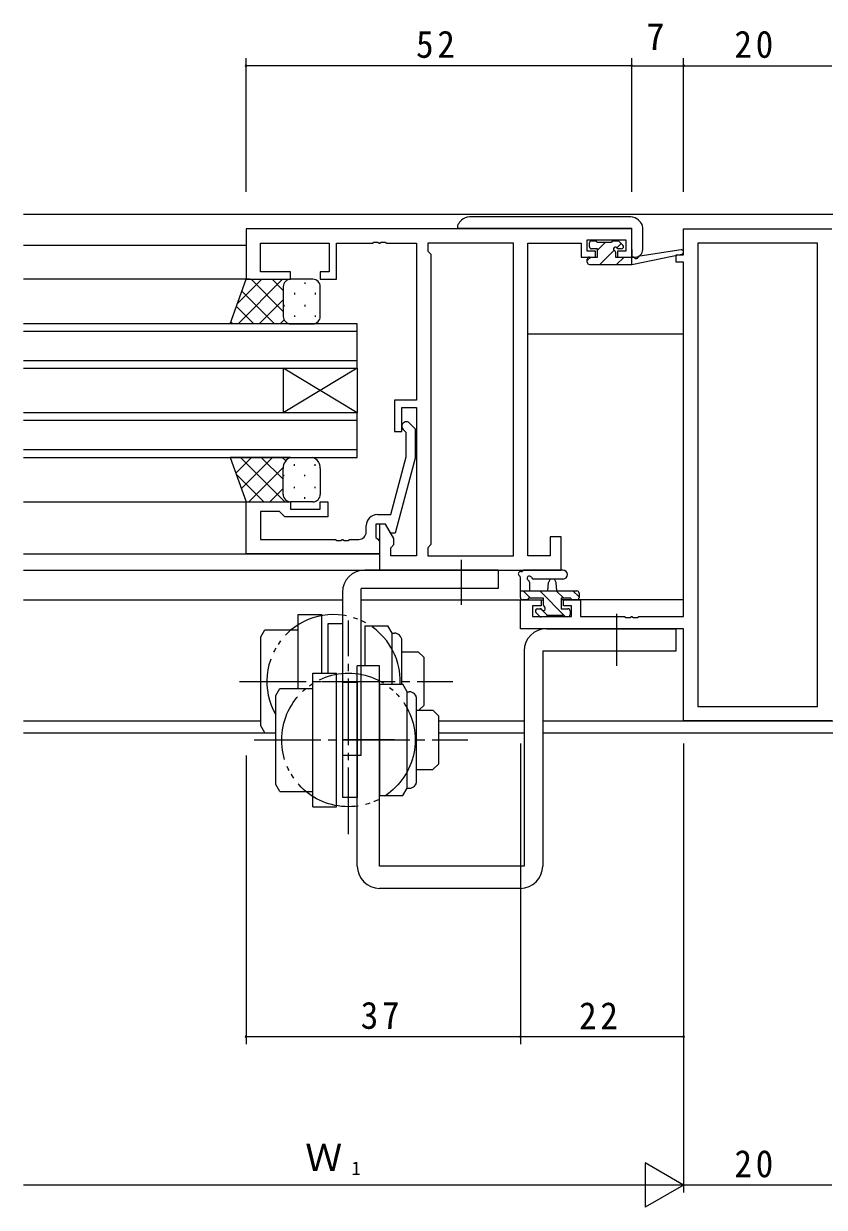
# Model space of a CAD drawing. Units: millimetres on the paper. Extents: x -420 to 373, y -297 to 267.
# Drawn here: x -1.7 to 106.3, y -42.7 to 116.9 of the extents above; entities that cross this region are included whole.
import ezdxf
from ezdxf.enums import TextEntityAlignment as Align

# ---------------------------------------------------------------- set-up
doc = ezdxf.new("R2010")
doc.units = ezdxf.units.MM
doc.linetypes.add('CHAIN2', pattern=[12, 9, -1, 1, -1])
doc.linetypes.add('DOUBLE_CHAIN2', pattern=[12.8, 9, -1, 0.6, -0.6, 0.6, -1])
for name, color, linetype, lineweight in [('0-3_YKK_11', 7, 'Continuous', 9), ('0-4_YKK_12', 2, 'Continuous', 9), ('0-5_YKK_13', 4, 'Continuous', 9), ('0-6_YKK_D', 6, 'Continuous', 9)]:
    doc.layers.add(name, color=color, linetype=linetype, lineweight=lineweight)
doc.styles.add('ＭＳ ゴシック', font='')
doc.styles.get('ＭＳ ゴシック').set_extended_font_data('MS Gothic')

msp = doc.modelspace()

# ---------------------------------------------------------------- linework, layer by layer
at = {"layer": '0-3_YKK_11'}
for p, q in [((28.3, 89.2), (28.3, 82.4)), ((80.3, 89.2), (28.3, 89.2)), ((87.3, 89.2), (107.3, 89.2)), ((30.23, 83.4), (30.23, 87.27)), ((30.23, 87.27), (39.5, 87.27)), ((47.258, 87.27), (51.3, 87.27)), ((51.3, 87.27), (51.3, 66.1)), ((64.37, 45.13), (64.37, 87.27)), ((64.37, 45.13), (64.37, 87.27)), ((66.3, 87.27), (73.5, 87.27)), ((66.3, 45.13), (66.3, 87.27)), ((105.37, 87.27), (89.23, 87.27)), ((89.23, 87.27), (89.23, 24.83)), ((105.37, 24.83), (105.37, 87.27)), ((105.37, 24.83), (105.37, 87.27)), ((53.23, 85.77), (53.23, 46.63)), ((87.3, 36.93), (87.3, 84.7)), ((34.3, 83.4), (30.23, 83.4)), ((34.3, 82.4), (34.3, 83.4)), ((28.3, 82.4), (34.3, 82.4)), ((51.3, 66.1), (48.3, 66.1)), ((48.3, 66.1), (48.3, 61.9)), ((49.3, 65.1), (51.3, 65.1)), ((51.3, 65.1), (51.3, 45.13)), ((50.324, 63.024), (51.1, 62.249)), ((51.1, 62.249), (51.1, 58.303)), ((51.1, 58.303), (48.393, 48.2)), ((28.3, 52.4), (34.3, 52.4)), ((28.3, 45.4), (28.3, 52.4)), ((30.23, 51.1), (30.23, 47.33)), ((39.3, 52.4), (39.3, 50.4)), ((33.5, 50.4), (33, 50.9)), ((39.3, 50.4), (33.5, 50.4)), ((44.5, 48.33), (44.5, 49.2)), ((30.23, 47.33), (40.342, 47.33)), ((51.3, 45.13), (47.8, 45.13)), ((69.3, 45.13), (66.3, 45.13)), ((46.3, 43.2), (70.8, 43.2)), ((65.3, 39.2), (68.1, 39.2)), ((65.3, 35.3), (65.3, 39.2)), ((66.93, 38.4), (66.93, 36.93)), ((68.1, 38.4), (66.93, 38.4)), ((68.1, 39.2), (68.1, 38.4)), ((66.93, 36.93), (72.2, 36.93)), ((81.258, 36.93), (87.3, 36.93)), ((87.3, 35.3), (65.3, 35.3)), ((87.3, 22.9), (87.3, 35.3)), ((89.23, 24.83), (105.37, 24.83)), ((107.3, 22.9), (87.3, 22.9))]:
    msp.add_line(p, q, dxfattribs=at)
for points in [[(73.5, 87.27), (73.5, 86.47), (73.5, 85.4), (75.4, 85.4), (75.4, 86.2), (74.3, 86.2), (74.3, 87.7), (79.5, 87.7), (79.5, 86.2), (78.4, 86.2), (78.4, 85.4), (80.3, 85.4), (80.3, 89.2)], [(87.3, 84.7), (86.3, 84.7), (86.3, 85.7), (87.3, 85.7), (87.3, 89.2)], [(39.5, 87.27), (39.5, 83.4), (38.3, 83.4), (38.3, 82.4), (40.5, 82.4), (40.5, 87.27), (45.342, 87.27), (45.525, 87.39), (46.075, 87.39), (46.258, 87.27), (46.342, 87.27), (46.525, 87.39), (47.075, 87.39), (47.258, 87.27)], [(64.37, 87.27), (52.8, 87.27), (52.8, 86.2), (53.23, 85.77)], [(48.3, 61.9), (49.3, 61.9), (49.3, 65.1)], [(46, 50.7), (47.82, 50.7), (49.9, 58.461), (49.9, 61.751), (49.476, 62.176)], [(33, 50.9), (32.8, 51.1), (30.23, 51.1)], [(34.3, 52.4), (34.3, 51.4), (38.3, 51.4), (38.3, 52.4), (39.3, 52.4)], [(48.393, 48.2), (47.793, 48.2), (47.1, 49.4), (45.8, 49.4), (45.8, 47.6), (46, 47.4), (46.3, 47.1), (46.3, 45.4), (28.3, 45.4)], [(47.8, 45.13), (47.8, 46.2), (48.23, 46.63), (48.23, 47.443), (47.1, 49.4), (46.3, 49.4), (46.3, 43.2)], [(40.342, 47.33), (40.525, 47.21), (41.075, 47.21), (41.258, 47.33), (41.342, 47.33), (41.525, 47.21), (42.075, 47.21), (42.258, 47.33), (43.5, 47.33)], [(53.23, 46.63), (52.8, 46.2), (52.8, 45.13), (64.37, 45.13)], [(70.8, 43.2), (70.8, 47.7), (69.3, 47.7), (69.3, 45.13)], [(72.2, 36.93), (72.2, 38.4), (71.1, 38.4), (71.1, 39.2), (73.4, 39.2), (73.4, 36.93), (79.342, 36.93), (79.525, 36.81), (80.075, 36.81), (80.258, 36.93), (80.342, 36.93), (80.525, 36.81), (81.075, 36.81), (81.258, 36.93)]]:
    msp.add_lwpolyline(points, dxfattribs=at)
for centre, radius, start, end in [((49.9, 62.6), 0.6, 44.99998, 225), ((46, 49.2), 1.5, 90, 179.99998), ((43.5, 48.33), 1, 270, 359.99998)]:
    msp.add_arc(centre, radius, start, end, dxfattribs=at)
at = {"layer": '0-4_YKK_12'}
for p, q in [((-1.7, 91.2), (196.3, 91.2)), ((-1.7, 87), (28.3, 87)), ((28.8, 82.4), (-1.7, 82.4)), ((43.3, 76.4), (-1.7, 76.4)), ((-1.7, 75.4), (43.3, 75.4)), ((43.3, 70.4), (43.3, 76.4)), ((87.3, 75), (66.3, 75)), ((43.3, 71.4), (-1.7, 71.4)), ((-1.7, 70.4), (43.3, 70.4)), ((33.3, 70.4), (33.3, 64.4)), ((43.3, 70.4), (33.3, 64.4)), ((43.3, 64.4), (33.3, 70.4)), ((43.3, 70.4), (43.3, 64.4)), ((43.3, 64.4), (-1.7, 64.4)), ((43.3, 58.4), (43.3, 64.4)), ((-1.7, 63.4), (43.3, 63.4)), ((43.3, 59.4), (-1.7, 59.4)), ((-1.7, 58.4), (43.3, 58.4)), ((-1.7, 52.4), (28.8, 52.4)), ((-1.7, 45.4), (46.3, 45.4)), ((-1.7, 43.2), (46.6, 43.2)), ((-1.7, 39.2), (41.3, 39.2)), ((43.8, 39.2), (68.4, 39.2)), ((87.3, 39.2), (70.8, 39.2)), ((30.3, 22.83), (-1.7, 22.83)), ((65.8, 22.83), (54.3, 22.83)), ((126.3, 22.83), (68.3, 22.83)), ((32.3, 21.2), (-1.7, 21.2)), ((65.8, 21.2), (54.3, 21.2)), ((126.3, 21.2), (68.3, 21.2))]:
    msp.add_line(p, q, dxfattribs=at)
at = {"layer": '0-5_YKK_13'}
for p, q in [((57.361, 90.361), (57.093, 90.093)), ((73.421, 90.8), (58.421, 90.8)), ((80.128, 90.8), (73.421, 90.8)), ((80.179, 90.8), (80.128, 90.8)), ((81.8, 89.273), (81.8, 89.386)), ((56.8, 89.2), (56.8, 89.3)), ((57.8, 89.3), (70.8, 89.3)), ((70.8, 89.3), (71.093, 89.3)), ((71.093, 89.3), (71.756, 89.3)), ((71.756, 89.3), (71.8, 89.3)), ((71.8, 89.3), (72.8, 89.3)), ((72.8, 89.3), (80.3, 89.3)), ((80.3, 86.4), (80.3, 89.3)), ((81.8, 86.4), (81.8, 89.273)), ((74.6, 86.8), (74.6, 87.3)), ((74.9, 87.6), (75.4, 87.6)), ((75.7, 86.5), (74.9, 86.5)), ((75.6, 87.4), (77.6, 87.4)), ((76.781, 87.4), (75.7, 86.319)), ((75.7, 85.4), (75.7, 86.5)), ((77.937, 86.311), (76.026, 84.4)), ((77.8, 87.6), (78.4, 87.6)), ((78.875, 87.249), (78.29, 86.663)), ((78.9, 86.5), (78.561, 86.5)), ((78.612, 87.512), (79.112, 87.012)), ((80.3, 86.4), (80.3, 85.4)), ((81.412, 85.574), (86.954, 86.397)), ((74.781, 85.4), (74.3, 84.919)), ((74.3, 84.7), (74.3, 85.1)), ((74.6, 85.4), (75.7, 85.4)), ((78.1, 86.039), (78.1, 85.4)), ((78.1, 85.4), (80.298, 85.4)), ((79.271, 85.4), (78.271, 84.4)), ((80.298, 84.4), (87.059, 85.806)), ((80.298, 85.4), (80.385, 85.414)), ((80.298, 84.4), (80.298, 85.4)), ((80.3, 85.4), (80.386, 85.4)), ((80.386, 85.4), (80.8, 85.4)), ((74.6, 84.4), (80.298, 84.4)), ((26.157, 76.4), (28.3, 82.4)), ((27.134, 79.136), (30.399, 82.4)), ((27.227, 76.4), (33.227, 82.4)), ((28.3, 82.4), (34.3, 82.4)), ((33.3, 78.079), (28.979, 82.4)), ((33.3, 80.907), (31.807, 82.4)), ((33.3, 81.4), (33.3, 77.4)), ((37.3, 82.4), (34.3, 82.4)), ((36.22, 81.98), (36.22, 81.78)), ((38.3, 77.4), (38.3, 81.4)), ((32.15, 76.4), (27.734, 80.816)), ((34.805, 80.565), (34.805, 80.365)), ((37.635, 80.565), (37.635, 80.365)), ((29.322, 76.4), (26.99, 78.732)), ((30.055, 76.4), (33.3, 79.645)), ((33.39, 78.95), (33.39, 78.75)), ((36.22, 78.95), (36.22, 78.75)), ((26.494, 76.4), (26.246, 76.648)), ((32.884, 76.4), (33.416, 76.932)), ((34.805, 77.535), (34.805, 77.335)), ((37.635, 77.535), (37.635, 77.335)), ((34.3, 76.4), (26.157, 76.4)), ((34.3, 76.4), (37.3, 76.4)), ((26.157, 58.4), (28.3, 52.4)), ((34.3, 58.4), (26.157, 58.4)), ((26.168, 58.37), (26.198, 58.4)), ((26.912, 56.286), (29.026, 58.4)), ((33.523, 52.4), (27.523, 58.4)), ((27.656, 54.202), (31.855, 58.4)), ((33.3, 55.451), (30.351, 58.4)), ((33.646, 57.934), (33.18, 58.4)), ((34.3, 58.4), (37.3, 58.4)), ((34.805, 57.265), (34.805, 57.465)), ((37.635, 57.265), (37.635, 57.465)), ((30.694, 52.4), (26.97, 56.125)), ((28.683, 52.4), (33.3, 57.017)), ((33.3, 53.4), (33.3, 56.9)), ((33.39, 55.85), (33.39, 56.05)), ((36.22, 55.85), (36.22, 56.05)), ((38.3, 56.9), (38.3, 53.4)), ((34.805, 54.235), (34.805, 54.435)), ((37.635, 54.235), (37.635, 54.435)), ((31.511, 52.4), (33.3, 54.189)), ((33.39, 52.985), (33.39, 53.02)), ((36.22, 52.82), (36.22, 53.02)), ((28.3, 52.4), (34.3, 52.4)), ((37.3, 52.4), (34.3, 52.4)), ((62.3, 43.2), (44.3, 43.2)), ((62.3, 43.2), (62.3, 40.7)), ((71.028, 43.2), (65.866, 43.2)), ((65.3, 39.5), (65.3, 42.18)), ((66.5, 41.58), (66.5, 40.4)), ((71.028, 42), (67.067, 41.997)), ((69, 40.4), (69.102, 41.544)), ((70.2, 40.4), (70.098, 41.544)), ((41.3, 40.2), (41.3, 18.2)), ((62.3, 40.7), (43.8, 40.7)), ((43.8, 18.2), (43.8, 40.7)), ((65.3, 40.4), (72.9, 40.4)), ((66.647, 39.4), (65.647, 40.4)), ((71.392, 36.9), (67.892, 40.4)), ((71.137, 39.4), (70.137, 40.4)), ((73.2, 39.582), (72.382, 40.4)), ((73.2, 40.1), (73.2, 39.5)), ((66.2, 39.2), (65.6, 39.2)), ((68.4, 39.4), (66.4, 39.4)), ((68.4, 38.461), (68.4, 39.4)), ((70.8, 39.4), (70.8, 38)), ((72.1, 39.4), (70.8, 39.4)), ((72.9, 39.2), (72.3, 39.2)), ((35.3, 37.2), (38.5, 37.2)), ((35.3, 27.228), (35.3, 37.2)), ((38.5, 29.3), (38.5, 37.2)), ((67.888, 36.988), (67.388, 37.488)), ((67.6, 38), (67.939, 38)), ((68.215, 37.832), (68.085, 37.962)), ((68.7, 36.9), (68.1, 36.9)), ((68.947, 37.1), (68.232, 37.815)), ((71, 37.1), (68.9, 37.1)), ((70.8, 38), (71.7, 38)), ((71.7, 36.9), (71.2, 36.9)), ((72, 37.7), (72, 37.2)), ((30.3, 34.2), (30.836, 35.128)), ((30.836, 35.128), (35.3, 35.128)), ((41.3, 35.95), (39.3, 35.95)), ((39.3, 35.95), (39.3, 29.3)), ((41.3, 35.95), (41.3, 21.2)), ((44.3, 35.706), (47.419, 35.706)), ((44.3, 35.706), (44.3, 30.3)), ((48, 34.7), (47.419, 35.706)), ((68.8, 35.3), (86.3, 35.3)), ((86.3, 32.3), (86.3, 35.3)), ((30.3, 22.2), (30.3, 34.2)), ((48, 34.7), (48.3, 34.7)), ((48, 27.806), (48, 34.7)), ((49.3, 27.806), (49.3, 33.7)), ((49.3, 32.2), (51.5, 32.2)), ((52.3, 31.4), (51.5, 32.2)), ((65.8, 32.3), (65.8, 3.3)), ((68.3, 32.3), (68.3, 3.3)), ((68.3, 32.3), (86.3, 32.3)), ((37.3, 29.3), (40.5, 29.3)), ((37.3, 11.3), (37.3, 29.3)), ((40.5, 11.3), (40.5, 29.3)), ((46.3, 30.3), (43.3, 30.3)), ((43.3, 3.3), (43.3, 30.3)), ((46.3, 3.3), (46.3, 30.3)), ((32.3, 26.3), (32.836, 27.228)), ((32.836, 27.228), (37.3, 27.228)), ((38.485, 28.2), (46.864, 28.2)), ((43.3, 28.05), (41.3, 28.05)), ((41.3, 28.05), (41.3, 12.55)), ((43.3, 28.05), (43.3, 13.3)), ((46.3, 27.806), (49.419, 27.806)), ((46.3, 27.806), (46.3, 13.3)), ((50, 26.8), (49.419, 27.806)), ((32.3, 14.3), (32.3, 26.3)), ((50, 26.8), (50.3, 26.8)), ((50, 13.8), (50, 26.8)), ((51.3, 14.8), (51.3, 25.8)), ((51.3, 24.3), (53.5, 24.3)), ((54.3, 23.5), (53.5, 24.3)), ((30.836, 21.272), (30.3, 22.2)), ((30.836, 21.272), (32.3, 21.272)), ((41.3, 21.2), (41.3, 20.45)), ((48.3, 20.3), (41.3, 20.3)), ((43.8, 18.2), (41.3, 18.2)), ((32.836, 13.372), (32.3, 14.3)), ((32.836, 13.372), (37.3, 13.372)), ((43.3, 13.3), (43.3, 12.55)), ((46.3, 13.3), (46.3, 12.794)), ((46.3, 12.794), (49.419, 12.794)), ((37.3, 11.3), (40.5, 11.3)), ((43.3, 12.55), (41.3, 12.55)), ((65.8, 3.3), (46.3, 3.3)), ((65.3, 0.3), (46.3, 0.3))]:
    msp.add_line(p, q, dxfattribs=at)
at = {"layer": '0-5_YKK_13', "linetype": 'CHAIN2'}
for p, q in [((57.3, 44.578), (57.3, 38.535)), ((78.3, 30.3), (78.3, 37.3)), ((42.1, 7.587), (42.1, 36.387)), ((27.387, 28.2), (56.187, 28.2)), ((29.387, 20.3), (58.187, 20.3))]:
    msp.add_line(p, q, dxfattribs=at)
at = {"layer": '0-5_YKK_13'}
for points in [[(56.8, 89.386), (56.8, 89.3), (57.8, 89.3)], [(81.507, 90.093), (81.353, 90.247), (81.239, 90.361)], [(51.6, 24.3), (52.3, 25), (52.3, 31.4)], [(51.3, 16.3), (53.5, 16.3), (54.3, 17.1), (54.3, 23.5)], [(49.419, 12.794), (50, 13.8), (50.3, 13.8)]]:
    msp.add_lwpolyline(points, dxfattribs=at)
at = {"layer": '0-5_YKK_13', "linetype": 'DOUBLE_CHAIN2'}
msp.add_circle((42.1, 20.3), 9, dxfattribs=at)
at = {"layer": '0-5_YKK_13'}
for centre, radius, start, end in [((57.8, 89.386), 1, 134.99998, 180), ((58.421, 89.3), 1.5, 90, 134.99998), ((80.179, 89.3), 1.5, 45, 90), ((80.8, 89.386), 1, 0, 45), ((74.9, 87.3), 0.3, 90, 180), ((74.9, 86.8), 0.3, 180, 270), ((75.4, 87.4), 0.2, 0, 90), ((77.8, 87.4), 0.2, 90, 180), ((78.1, 86.5), 0.25, 33.05573, 236.94426), ((77.8, 86.039), 0.3, 0, 56.94426), ((78.561, 86.8), 0.3, 213.05573, 270), ((78.4, 87.3), 0.3, 44.99998, 90), ((78.9, 86.8), 0.3, 270, 44.99998), ((80.8, 86.4), 1, 270, 0), ((86.998, 86.1), 0.3, 281.7498, 98.44934), ((74.6, 85.1), 0.3, 90, 180), ((74.6, 84.7), 0.3, 180, 270), ((80.433, 85.118), 0.3, 39.19753, 99.19753), ((80.898, 85.497), 0.3, 219.19753, 338.44934), ((81.456, 85.277), 0.3, 98.44934, 158.44934), ((34.3, 81.4), 1, 90.00009, 180.00009), ((37.3, 81.4), 1, 0.00009, 90.00009), ((34.3, 77.4), 1, 180.00009, 270.00009), ((37.3, 77.4), 1, 270.00009, 0.00009), ((34.832, 56.962), 1.534, 110.30862, 182.31157), ((36.768, 56.962), 1.534, 357.68829, 69.69118), ((34.3, 53.4), 1, 179.99989, 269.99989), ((37.3, 53.4), 1, 269.99989, 359.99989), ((44.3, 40.2), 3, 90, 180), ((65.41, 43.29), 0.3, 259.47121, 319.47121), ((65.866, 42.9), 0.3, 90, 139.47121), ((71.028, 42.6), 0.6, 270.04022, 90.04022), ((65.3, 42.7), 0.3, 79.47121, 239.99998), ((65, 42.18), 0.3, 0, 59.99998), ((66.5, 42.1), 0.3, 19.18974, 239.99998), ((66.2, 41.58), 0.3, 0, 59.99998), ((67.067, 42.297), 0.3, 199.18974, 270.04022), ((69.6, 41.5), 0.5, 5.09206, 174.90793), ((72.9, 40.1), 0.3, 0, 90), ((65.6, 39.5), 0.3, 180, 270), ((66.2, 39.4), 0.2, 269.99998, 0), ((68.7, 38.461), 0.3, 180, 236.94426), ((72.3, 39.4), 0.2, 180, 270), ((72.9, 39.5), 0.3, 270, 0), ((67.6, 37.7), 0.3, 90, 224.99998), ((68.1, 37.2), 0.3, 224.99998, 270), ((67.939, 37.7), 0.3, 33.05573, 90), ((68.4, 38), 0.25, 213.05573, 56.94426), ((68.7, 37.1), 0.2, 270, 0), ((71.2, 37.1), 0.2, 180, 270), ((71.7, 37.7), 0.3, 0, 90), ((71.7, 37.2), 0.3, 270, 0), ((68.8, 32.3), 3, 90, 180), ((48.3, 33.7), 1, 0, 90), ((50.3, 25.8), 1, 0, 90), ((50.3, 14.8), 1, 270, 0), ((46.3, 3.3), 3, 180, 270), ((65.3, 3.3), 3, 270, 0)]:
    msp.add_arc(centre, radius, start, end, dxfattribs=at)
at = {"layer": '0-5_YKK_13', "linetype": 'DOUBLE_CHAIN2'}
msp.add_arc((40.1, 28.2), 9, 357.48807, 209.92638, dxfattribs=at)
at = {"layer": '0-6_YKK_D'}
for p, q in [((28.3, 94.2), (28.3, 112.2)), ((80.3, 94.2), (80.3, 112.2)), ((80.302, 94.2), (80.302, 112.2)), ((87.3, 94.2), (87.3, 112.2)), ((87.3, 94.2), (87.3, 112.2)), ((80.3, 111.2), (28.3, 111.2)), ((80.302, 111.2), (87.3, 111.2)), ((87.3, 111.2), (107.3, 111.2)), ((65.3, 19.83), (65.3, -20.7)), ((87.3, 19.83), (87.3, -20.7)), ((87.3, 19.83), (87.3, -40.7)), ((87.3, 19.83), (87.3, -40.7)), ((28.3, 18.2), (28.3, -20.7)), ((65.3, 18.2), (65.3, -20.7)), ((65.3, -19.7), (28.3, -19.7)), ((87.3, -19.7), (65.3, -19.7)), ((82.104, -36.7), (82.104, -42.7)), ((87.3, -39.7), (82.104, -36.7)), ((81.3, -39.7), (-1.7, -39.7)), ((87.3, -39.7), (76.908, -39.7)), ((87.3, -39.7), (82.104, -42.7)), ((107.3, -39.7), (87.3, -39.7))]:
    msp.add_line(p, q, dxfattribs=at)
for centre, start, end in [((28.3, 111.2), 0, 180), ((28.3, 111.2), 180, 0), ((80.3, 111.2), 0, 180), ((80.3, 111.2), 180, 0), ((80.302, 111.2), 0, 180), ((80.302, 111.2), 180, 0), ((87.3, 111.2), 0, 180), ((87.3, 111.2), 0, 180), ((87.3, 111.2), 180, 0), ((87.3, 111.2), 180, 0), ((28.3, -19.7), 0, 180), ((28.3, -19.7), 180, 0), ((65.3, -19.7), 0, 180), ((65.3, -19.7), 0, 180), ((65.3, -19.7), 180, 0), ((65.3, -19.7), 180, 0), ((87.3, -19.7), 0, 180), ((87.3, -19.7), 180, 0)]:
    msp.add_arc(centre, 0.106, start, end, dxfattribs=at)

# ---------------------------------------------------------------- texts
at = {"layer": '0-6_YKK_D', "color": 3, "style": 'ＭＳ ゴシック'}
for s, p in [('7', (82.254, 112.2)), ('Ｗ', (36.267, -38.9))]:
    msp.add_text(s, height=3.666, dxfattribs=at).set_placement(p, align=Align.BOTTOM_LEFT)
at = {"layer": '0-6_YKK_D', "color": 4, "style": 'ＭＳ ゴシック'}
msp.add_text('1', height=1.833, dxfattribs=at).set_placement((42.505, -38.9), align=Align.BOTTOM_LEFT)
at = {"layer": '0-6_YKK_D', "color": 3, "char_height": 3.666, "attachment_point": 7, "style": 'ＭＳ ゴシック'}
for s, insert in [('\\T1.21;\\W0.95;52', (51.218, 112.2)), ('\\T1.21;\\W0.95;20', (94.157, 112.2)), ('\\T1.21;\\W0.95;37', (43.754, -18.7)), ('\\T1.21;\\W0.95;22', (73.206, -18.7)), ('\\T1.21;\\W0.95;20', (94.157, -38.7))]:
    msp.add_mtext(s, dxfattribs=dict(at, insert=insert))

doc.saveas('drawing.dxf')
